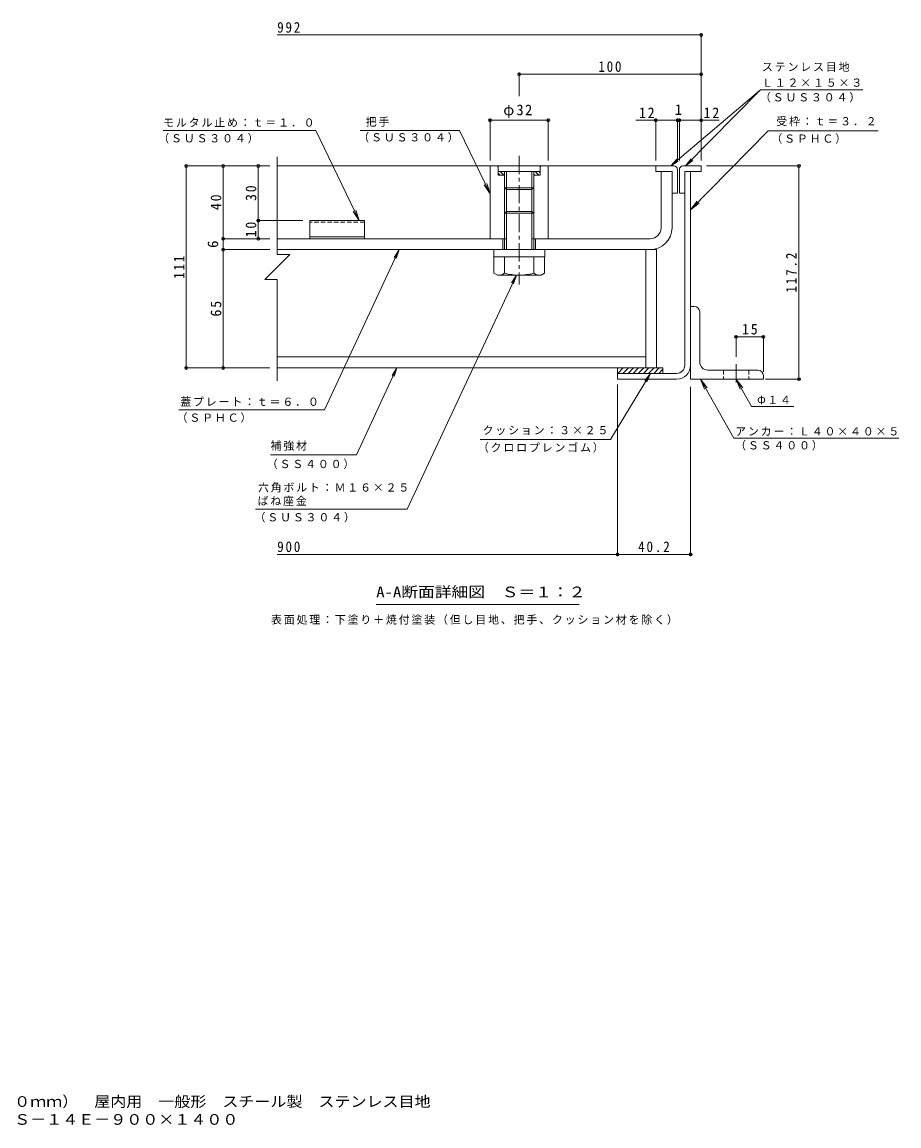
# Model space of a CAD drawing. Units: millimetres on the paper, enlarged 10 times, with parts at other scales. Extents: x -2570 to 2371, y -1962 to 1308.
# Drawn here: x -38 to 2371, y -1962 to 1072 of the extents above; entities that cross this region are included whole.
import ezdxf
from ezdxf.enums import TextEntityAlignment as Align

# ---------------------------------------------------------------- set-up
doc = ezdxf.new("R2010")
doc.units = ezdxf.units.MM
doc.header["$LTSCALE"] = 10
doc.header["$PDMODE"] = 32
doc.header["$PDSIZE"] = 8
doc.linetypes.add('CHAIN1', pattern=[8, 5, -1, 1, -1])
doc.linetypes.add('DASHED1', pattern=[1.8, 1.2, -0.6])
for name, color, linetype, lineweight in [('D-1', 2, 'Continuous', 9), ('D-2', 3, 'Continuous', 9), ('D-3', 4, 'Continuous', 9), ('D-4', 7, 'Continuous', 9), ('D-5', 7, 'Continuous', 9), ('D-6', 6, 'Continuous', 9), ('D-7', 4, 'CHAIN1', 9), ('D-8', 5, 'Continuous', 5), ('D-9', 134, 'Continuous', 5), ('D-C', 2, 'Continuous', 9), ('D-E', 3, 'Continuous', 9), ('D-F', 7, 'Continuous', 9), ('F-5_F-5ﾚｲﾔ', 7, 'Continuous', 9)]:
    doc.layers.add(name, color=color, linetype=linetype, lineweight=lineweight)
doc.styles.add('ＭＳ ゴシック', font='')
doc.styles.get('ＭＳ ゴシック').set_extended_font_data('MS Gothic')

msp = doc.modelspace()

# ---------------------------------------------------------------- linework, layer by layer
at = {"layer": 'D-1'}
for p, q in [((1782.7, 128.77), (1782.7, 661.27)), ((1798.7, 128.77), (1798.7, 661.27)), ((1597.7, 106.27), (1760.2, 106.27))]:
    msp.add_line(p, q, dxfattribs=at)
msp.add_lwpolyline([(1597.7, 106.27), (1597.7, 90.27), (1760.2, 90.27)], dxfattribs=at)
for radius in [22.5, 38.5]:
    msp.add_arc((1760.2, 128.77), radius, 270, 0, dxfattribs=at)
at = {"layer": 'D-2'}
for p, q in [((1717.7, 506.27), (1717.7, 661.27)), ((1287.71, 476.27), (662.7, 476.27)), ((1282.7, 476.27), (1282.7, 446.27)), ((1687.7, 476.27), (1367.71, 476.27)), ((1372.7, 476.27), (1372.7, 446.27)), ((662.7, 446.27), (1687.7, 446.27))]:
    msp.add_line(p, q, dxfattribs=at)
msp.add_lwpolyline([(1747.7, 506.27), (1747.7, 661.27), (1717.7, 661.27)], dxfattribs=at)
for radius in [60, 30]:
    msp.add_arc((1687.7, 506.27), radius, 270, 0, dxfattribs=at)
at = {"layer": 'D-3'}
for p, q in [((1702.71, 676.27), (662.7, 676.27)), ((1702.71, 676.27), (1702.71, 661.27)), ((1752.7, 676.27), (1702.71, 676.27)), ((1777.7, 676.27), (1827.7, 676.27)), ((1827.7, 676.27), (1827.7, 661.27)), ((1702.71, 661.27), (1747.7, 661.27)), ((1747.7, 661.27), (1747.7, 601.27)), ((1762.7, 666.27), (1762.7, 601.27)), ((1767.7, 666.27), (1767.7, 601.27)), ((1782.7, 601.27), (1782.7, 661.27)), ((1827.7, 661.27), (1782.7, 661.27)), ((1747.7, 601.27), (1762.7, 601.27)), ((1782.7, 601.27), (1767.7, 601.27)), ((902.7, 526.27), (902.7, 476.27)), ((902.7, 481.27), (752.7, 481.27)), ((902.7, 476.27), (752.7, 476.27))]:
    msp.add_line(p, q, dxfattribs=at)
at = {"layer": 'D-3', "linetype": 'DASHED1'}
msp.add_line((902.7, 521.94), (752.7, 521.94), dxfattribs=at)
at = {"layer": 'D-3'}
msp.add_lwpolyline([(902.7, 526.27), (752.7, 526.27), (752.7, 476.27)], dxfattribs=at)
for centre, start, end in [((1752.7, 666.27), 0, 90), ((1777.7, 666.27), 90, 180)]:
    msp.add_arc(centre, 10, start, end, dxfattribs=at)
at = {"layer": 'D-4'}
msp.add_line((1492.37, -528.58), (934.87, -528.58), dxfattribs=at)
at = {"layer": 'D-5'}
for p, q in [((1990.57, 885.68), (1743.92, 676.27)), ((1990.57, 885.68), (1784.83, 676.27)), ((2272.02, 885.68), (1990.57, 885.68)), ((349.78, 774.07), (768.71, 774.07)), ((768.71, 774.07), (887.97, 526.27)), ((1163.66, 774.07), (890.4, 774.07)), ((2012.23, 773.17), (1798.7, 555.84)), ((2313.79, 773.17), (2012.23, 773.17)), ((1743.92, 676.27), (1760.7, 694.8)), ((1743.92, 676.27), (1764.92, 689.82)), ((1784.83, 676.27), (1799.87, 696.24)), ((1784.83, 676.27), (1804.53, 691.66)), ((1247.7, 599.42), (1231.28, 624.53)), ((1798.7, 555.84), (1816.76, 579.8)), ((887.97, 526.27), (871.54, 551.37)), ((887.97, 526.27), (878.6, 554.77)), ((1798.7, 555.84), (1822.34, 574.31)), ((997.51, 446.27), (990, 422.43)), ((1319.99, 376.27), (1306.55, 355.18)), ((991.88, 121.27), (984.37, 97.43)), ((1688.21, 105.76), (1672.55, 86.27)), ((1825.99, 90.27), (1844.02, 66.3)), ((1825.99, 90.27), (1837.2, 62.45)), ((1917.3, -71.41), (1825.99, 90.27)), ((1923.7, 90.27), (1934.92, 62.45)), ((1923.7, 90.27), (1941.74, 66.3)), ((1966.03, 15.32), (1923.7, 90.27)), ((792.42, 6.45), (392.75, 6.45)), ((1966.03, 15.32), (2082.18, 15.32)), ((1578.24, -75.16), (1220.1, -75.16)), ((1917.3, -71.41), (2371.08, -71.41)), ((880.34, -117.93), (644.32, -117.93)), ((1020.25, -266.51), (603.27, -266.51))]:
    msp.add_line(p, q, dxfattribs=at)
for points in [[(1163.66, 774.07), (1247.7, 599.42), (1238.33, 627.92)], [(792.42, 6.45), (997.51, 446.27), (984.08, 425.19)], [(1020.25, -266.51), (1319.99, 376.27), (1312.47, 352.43)], [(880.34, -117.93), (991.88, 121.27), (978.45, 100.19)], [(1578.24, -75.16), (1688.21, 105.76), (1678.12, 82.88)]]:
    msp.add_lwpolyline(points, dxfattribs=at)
at = {"layer": 'D-6'}
for p, q in [((1597.7, 119.66), (1599.31, 121.27)), ((1597.7, 121.27), (1722.7, 121.27)), ((1597.7, 121.27), (1597.7, 106.27)), ((1598.46, 106.27), (1613.46, 121.27)), ((1612.6, 106.27), (1627.6, 121.27)), ((1626.74, 106.27), (1641.74, 121.27)), ((1640.88, 106.27), (1655.88, 121.27)), ((1655.02, 106.27), (1670.02, 121.27)), ((1669.17, 106.27), (1684.17, 121.27)), ((1683.31, 106.27), (1698.31, 121.27)), ((1697.45, 106.27), (1712.45, 121.27)), ((1711.59, 106.27), (1722.7, 117.38)), ((1722.7, 121.27), (1722.7, 106.27))]:
    msp.add_line(p, q, dxfattribs=at)
at = {"layer": 'D-7'}
msp.add_line((1923.7, 131.32), (1923.7, 72.85), dxfattribs=at)
at = {"layer": 'D-8'}
for p, q in [((1675.2, 446.27), (1675.2, 121.27)), ((1675.2, 446.27), (1705.2, 446.27)), ((1705.2, 446.27), (1705.2, 121.27)), ((1675.2, 121.27), (1705.2, 121.27))]:
    msp.add_line(p, q, dxfattribs=at)
at = {"layer": 'D-9'}
for p, q in [((1675.2, 446.27), (669.55, 446.27)), ((1258.2, 426.27), (1258.2, 381.9)), ((1287.71, 381.75), (1287.71, 426.27)), ((1367.71, 381.75), (1367.71, 426.27)), ((1397.2, 426.27), (1397.2, 381.75)), ((1675.2, 121.27), (1675.2, 446.27)), ((1267.75, 376.39), (1258.2, 381.9)), ((1387.7, 376.27), (1267.95, 376.27)), ((1387.7, 376.27), (1397.2, 381.75)), ((1675.2, 151.27), (662.7, 151.27)), ((1675.2, 121.27), (662.7, 121.27))]:
    msp.add_line(p, q, dxfattribs=at)
for centre, radius, start, end in [((1268.99, 410.78), 34.53, 267.86055, 302.81094), ((1327.7, 524.87), 148.6, 254.38446, 285.61554), ((1386.42, 410.78), 34.53, 237.18906, 272.13945)]:
    msp.add_arc(centre, radius, start, end, dxfattribs=at)
at = {"layer": 'D-C', "linetype": 'CHAIN1'}
msp.add_line((1327.7, 703.95), (1327.7, 350.64), dxfattribs=at)
at = {"layer": 'D-C'}
for p, q in [((1247.7, 476.27), (1247.7, 676.27)), ((1247.7, 676.27), (1267.7, 676.27)), ((1270.2, 673.77), (1267.7, 676.27)), ((1270.2, 651.27), (1270.2, 676.27)), ((1385.2, 676.27), (1270.2, 676.27)), ((1385.2, 651.27), (1385.2, 676.27)), ((1387.71, 676.27), (1385.2, 673.77)), ((1385.2, 661.27), (1270.2, 661.27)), ((1275.1, 651.27), (1270.2, 656.17)), ((1287.71, 651.27), (1270.2, 651.27)), ((1285.71, 651.27), (1275.71, 661.27)), ((1287.71, 659.88), (1286.32, 661.27)), ((1287.71, 446.27), (1287.71, 661.27)), ((1292.71, 446.27), (1292.71, 661.27)), ((1362.7, 446.27), (1362.7, 661.27)), ((1367.71, 635.05), (1367.71, 661.27)), ((1370.56, 651.27), (1367.71, 654.13)), ((1385.2, 651.27), (1367.71, 651.27)), ((1381.17, 651.27), (1371.17, 661.27)), ((1385.2, 657.84), (1381.78, 661.27)), ((1367.71, 616.27), (1287.71, 616.27)), ((1292.71, 611.27), (1287.71, 616.27)), ((1362.7, 611.27), (1292.71, 611.27)), ((1367.71, 616.54), (1362.7, 611.27)), ((1367.71, 446.27), (1367.71, 635.05)), ((1292.71, 551.27), (1287.71, 546.27)), ((1367.71, 546.27), (1287.71, 546.27)), ((1362.7, 551.27), (1292.71, 551.27)), ((1367.71, 546.27), (1362.7, 551.27)), ((1247.7, 476.27), (1292.71, 476.27)), ((1407.71, 476.27), (1362.7, 476.27))]:
    msp.add_line(p, q, dxfattribs=at)
at = {"layer": 'D-C', "color": 134, "lineweight": 5}
for p, q in [((1257.7, 446.27), (1257.7, 426.27)), ((1257.7, 446.27), (1397.7, 446.27)), ((1257.7, 426.27), (1397.7, 426.27)), ((1397.7, 446.27), (1397.7, 426.27))]:
    msp.add_line(p, q, dxfattribs=at)
at = {"layer": 'D-C'}
msp.add_lwpolyline([(1407.71, 476.27), (1407.71, 676.27), (1387.71, 676.27)], dxfattribs=at)
at = {"layer": 'D-E'}
for p, q in [((1808.7, 290.27), (1798.7, 290.27)), ((1798.7, 90.27), (1798.7, 290.27)), ((1823.7, 137.77), (1823.7, 275.27)), ((1846.2, 115.27), (1983.7, 115.27)), ((1998.7, 100.27), (1998.7, 90.27)), ((1998.7, 90.27), (1798.7, 90.27))]:
    msp.add_line(p, q, dxfattribs=at)
at = {"layer": 'D-E', "linetype": 'DASHED1'}
for p, q in [((1888.7, 115.27), (1888.7, 90.27)), ((1958.7, 115.27), (1958.7, 90.27))]:
    msp.add_line(p, q, dxfattribs=at)
at = {"layer": 'D-E'}
for centre, radius, start, end in [((1808.7, 275.27), 15, 0, 90), ((1846.2, 137.77), 22.5, 180, 270), ((1983.7, 100.27), 15, 0, 90)]:
    msp.add_arc(centre, radius, start, end, dxfattribs=at)
at = {"layer": 'D-F'}
for p, q in [((1827.7, 1036.29), (662.7, 1036.29)), ((1827.7, 691.27), (1827.7, 1041.29)), ((1327.7, 868.56), (1327.7, 933.47)), ((1827.7, 928.47), (1327.7, 928.47)), ((1827.7, 928.29), (1827.7, 923.47)), ((1247.7, 691.27), (1247.7, 806.84)), ((1407.71, 801.84), (1247.7, 801.84)), ((1407.71, 691.27), (1407.71, 806.84)), ((1762.7, 801.84), (1648.09, 801.84)), ((1702.7, 691.27), (1702.7, 806.84)), ((1762.7, 691.27), (1762.7, 806.84)), ((1767.7, 801.84), (1762.7, 801.84)), ((1767.7, 691.27), (1767.7, 806.84)), ((1876.95, 801.84), (1767.7, 801.84)), ((662.7, 701.71), (662.7, 433.18)), ((409.63, 676.27), (642.7, 676.27)), ((412.63, 676.27), (412.63, 121.27)), ((514.32, 476.27), (514.32, 676.27)), ((610.67, 526.27), (610.67, 676.27)), ((1842.71, 676.27), (2101.4, 676.27)), ((2096.39, 90.27), (2096.39, 676.27)), ((607.67, 526.27), (732.7, 526.27)), ((610.67, 476.27), (610.67, 526.27)), ((511.32, 476.27), (642.7, 476.27)), ((514.32, 446.27), (514.32, 476.27)), ((511.32, 446.27), (642.7, 446.27)), ((514.32, 121.27), (514.32, 446.27)), ((697.11, 433.18), (628.3, 364.36)), ((662.7, 433.18), (697.11, 433.18)), ((662.7, 364.36), (628.3, 364.36)), ((662.7, 364.36), (662.7, 85.85)), ((1923.7, 209.76), (1923.7, 151.32)), ((1923.7, 206.76), (1998.7, 206.76)), ((1998.7, 209.76), (1998.7, 110.27)), ((409.63, 121.27), (642.7, 121.27)), ((1597.7, 75.27), (1597.7, -396.21)), ((1798.7, 68.89), (1798.7, -396.21)), ((2101.4, 90.27), (2004.72, 90.27)), ((1597.7, -391.21), (662.7, -391.21)), ((1798.7, -391.21), (1597.7, -391.21))]:
    msp.add_line(p, q, dxfattribs=at)
for p in [(1827.7, 1036.29), (1327.7, 928.47), (1827.7, 928.47), (1247.7, 801.84), (1407.71, 801.84), (1702.7, 801.84), (1762.7, 801.84), (1767.7, 801.84), (1827.7, 801.84), (412.63, 676.27), (514.32, 676.27), (610.67, 676.27), (2096.39, 676.27), (610.67, 526.27), (514.32, 476.27), (610.67, 476.27), (514.32, 446.27), (1923.7, 206.76), (1998.7, 206.76), (412.63, 121.27), (514.32, 121.27), (2096.39, 90.27), (1597.7, -391.21), (1798.7, -391.21)]:
    msp.add_point(p, dxfattribs=at)

# ---------------------------------------------------------------- texts
at = {"layer": 'D-4', "color": 2, "style": 'ＭＳ ゴシック', "width": 1.15}
msp.add_text('A-A断面詳細図\u3000Ｓ＝１：２', height=29.33, dxfattribs=at).set_placement((934.87, -517.95), align=Align.BOTTOM_LEFT)
at = {"layer": 'D-4', "insert": (645.67, -584.71), "char_height": 21.99, "attachment_point": 7, "style": 'ＭＳ ゴシック'}
msp.add_mtext('\\T1.17;表面処理：下塗り＋焼付塗装（但し目地、把手、クッション材を除く）', dxfattribs=at)
at = {"layer": 'D-5', "char_height": 21.99, "attachment_point": 7, "style": 'ＭＳ ゴシック'}
for s, insert in [('\\T1.17;ステンレス目地', (1994.9, 935)), ('\\T1.17;Ｌ１２×１５×３', (1994.9, 893.68)), ('\\T1.17;（ＳＵＳ３０４）', (1989.15, 850.83)), ('\\T1.17;モルタル止め：ｔ＝１．０', (349.38, 783.07)), ('\\T1.17;把手', (905.91, 783.9)), ('\\T1.17;受枠：ｔ＝３．２', (2034.17, 785.49)), ('\\T1.17;（ＳＵＳ３０４）', (335.82, 738.16)), ('\\T1.17;（ＳＵＳ３０４）', (885.46, 740.83)), ('\\T1.17;（ＳＰＨＣ）', (2020.56, 737.33)), ('\\T1.17;蓋プレート：ｔ＝６．０', (396.27, 15.69)), ('\\T1.17;Φ１４', (1981.23, 21.28)), ('\\T1.17;（ＳＰＨＣ）', (386.22, -29.67)), ('\\T1.17;クッション：３×２５', (1227.07, -63.44)), ('\\T1.17;アンカー：Ｌ４０×４０×５', (1921.08, -65.45)), ('\\T1.17;補強材', (644.32, -106.46)), ('\\T1.17;（クロロプレンゴム）', (1214.12, -111.72)), ('\\T1.17;（ＳＳ４００）', (1921.08, -105.69)), ('\\T1.17;（ＳＳ４００）', (634.12, -156.98)), ('\\T1.17;六角ボルト：Ｍ１６×２５', (609.79, -221.16)), ('\\T1.17;ばね座金', (608.75, -257.88)), ('\\T1.17;（ＳＵＳ３０４）', (600.48, -303.44))]:
    msp.add_mtext(s, dxfattribs=dict(at, insert=insert))
at = {"layer": 'D-F', "color": 2, "style": 'ＭＳ ゴシック'}
msp.add_text('1', height=29.33, dxfattribs=at).set_placement((1755.2, 807.84), align=Align.BOTTOM_LEFT)
msp.add_text('6', height=29.33, rotation=90, dxfattribs=at).set_placement((509.32, 451.27), align=Align.BOTTOM_LEFT)
at = {"layer": 'D-F', "color": 2, "char_height": 29.33, "attachment_point": 7, "style": 'ＭＳ ゴシック'}
for s, insert in [('\\T1.27;\\W0.9;992', (662.7, 1042.29)), ('\\T1.27;\\W0.9;100', (1545.2, 934.47)), ('\\T1.19;φ32', (1283.95, 807.84)), ('\\T1.27;\\W0.95;12', (1656.73, 807.84)), ('\\T1.27;\\W0.95;12', (1834.35, 807.84)), ('\\T1.27;\\W0.95;15', (1939.95, 212.76)), ('\\T1.27;\\W0.9;900', (662.7, -385.21)), ('\\T1.28;\\W0.9;40.2', (1654.45, -385.21))]:
    msp.add_mtext(s, dxfattribs=dict(at, insert=insert))
at = {"layer": 'D-F', "color": 2, "char_height": 29.33, "attachment_point": 7, "rotation": 90, "style": 'ＭＳ ゴシック'}
for s, insert in [('\\T1.27;\\W0.95;30', (605.67, 580.02)), ('\\T1.27;\\W0.95;40', (509.32, 555.02)), ('\\T1.27;\\W0.95;10', (605.67, 480.02)), ('\\T1.27;\\W0.9;111', (407.63, 366.27)), ('\\T1.28;\\W0.9;117.2', (2090.4, 328.27)), ('\\T1.27;\\W0.95;65', (509.32, 262.52))]:
    msp.add_mtext(s, dxfattribs=dict(at, insert=insert))
at = {"layer": 'F-5_F-5ﾚｲﾔ', "color": 2, "style": 'ＭＳ ゴシック', "width": 1.1}
for s, p in [('充填用（充填深さ：３０ｍｍ）\u3000屋内用\u3000一般形\u3000スチール製\u3000ステンレス目地', (-500.11, -1918.5)), ('大口径マシンハッチ\u3000Ｓ－１４Ｅ－９００×１４００', (-500.11, -1967.71))]:
    msp.add_text(s, height=29.33, dxfattribs=at).set_placement(p, align=Align.BOTTOM_LEFT)

doc.saveas('drawing.dxf')
